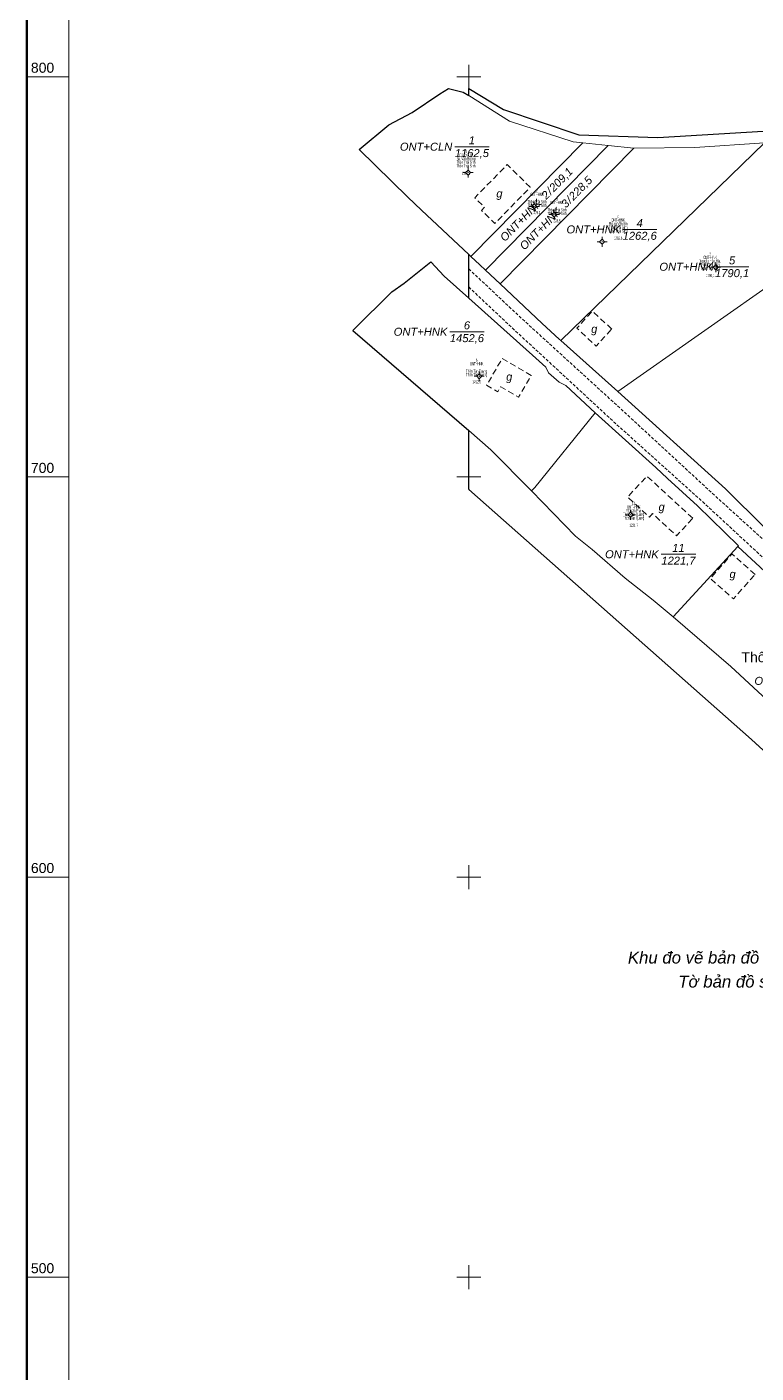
# Model space of a CAD drawing. Header units: metres. Extents: x 595890 to 596620, y 2284254 to 2285145.
# Drawn here: x 595889.5 to 596071.9, y 2284476 to 2284812.4 of the extents above; entities that cross this region are included whole.
import ezdxf
from ezdxf.enums import TextEntityAlignment as Align

# ---------------------------------------------------------------- set-up
doc = ezdxf.new("R2010")
doc.units = ezdxf.units.M
doc.header["$MEASUREMENT"] = 0
for name, pattern in [('DGN Style 2', [4.326197, 2.595718, -1.730479]), ('LongDuong25', [2.3, 1.5, -0.8]), ('{Tuong nha}', [2.3, 1.5, -0.8])]:
    doc.linetypes.add(name, pattern=pattern)
for name, color, linetype, lineweight in [('Level 1', 7, 'Continuous', 0), ('Level 10', 7, 'Continuous', 0), ('Level 11', 7, 'Continuous', 0), ('Level 13', 7, 'Continuous', 0), ('Level 14', 7, 'Continuous', 0), ('Level 15', 7, 'Continuous', 0), ('Level 2', 7, 'Continuous', 0), ('Level 22', 7, 'Continuous', 0), ('Level 23', 7, 'Continuous', 0), ('Level 32', 7, 'Continuous', 0), ('Level 4', 7, 'Continuous', 0), ('Level 48', 7, 'Continuous', 0), ('Level 53', 7, 'Continuous', 0), ('Level 62', 7, 'Continuous', 0), ('Level 63', 7, 'Continuous', 0)]:
    doc.layers.add(name, color=color, linetype=linetype, lineweight=lineweight)
doc.styles.add('Style-Arial', font='arial.ttf')
doc.styles.add('Style-Arial IF', font='ariali.ttf')

# ---------------------------------------------------------------- blocks, each defined once
blk = doc.blocks.new('1c')
at = {"layer": 'Level 48', "color": 7, "linetype": 'Continuous', "lineweight": 0, "insert": (0, 2.500002), "char_height": 2.999999, "attachment_point": 5, "line_spacing_factor": 1.200001, "style": 'Style-Arial IF'}
blk.add_mtext('Khu đo vẽ bản đồ tỷ lệ 1/2000\\PTờ bản đồ số 40', dxfattribs=at)
blk = doc.blocks.new('N_THUA')
at = {"layer": 'Level 13', "color": 7, "linetype": 'Continuous', "lineweight": 0}
blk.add_line((0.930172, 0), (9.520172, 0), dxfattribs=at)
at = {"layer": 'Level 13', "color": 7, "linetype": 'Continuous', "lineweight": 0, "style": 'Style-Arial IF'}
blk.add_text('1', height=2, dxfattribs=at).set_placement((5.225172, 1.6), align=Align.MIDDLE_CENTER)
at = {"layer": 'Level 2', "color": 7, "linetype": 'Continuous', "lineweight": 0, "style": 'Style-Arial IF'}
blk.add_text('ONT+CLN', height=2, dxfattribs=at).set_placement((0.330172, 0), align=Align.MIDDLE_RIGHT)
at = {"layer": 'Level 4', "color": 7, "linetype": 'Continuous', "lineweight": 0, "style": 'Style-Arial IF'}
blk.add_text('1162,5', height=2, dxfattribs=at).set_placement((5.225172, -1.6), align=Align.MIDDLE_CENTER)
blk = doc.blocks.new('N_THUA_1')
at = {"layer": 'Level 13', "color": 7, "linetype": 'Continuous', "lineweight": 0, "style": 'Style-Arial IF'}
blk.add_text('/', height=2, rotation=45.450931, dxfattribs=at).set_placement((3.104178, 3.153428), align=Align.MIDDLE_CENTER)
blk.add_text('2', height=2, rotation=45.450931, dxfattribs=at).set_placement((2.701155, 2.74401), align=Align.MIDDLE_RIGHT)
at = {"layer": 'Level 2', "color": 7, "linetype": 'Continuous', "lineweight": 0, "style": 'Style-Arial IF'}
blk.add_text('ONT+HNK ', height=2, rotation=45.450931, dxfattribs=at).set_placement((1.201254, 1.220313), align=Align.MIDDLE_RIGHT)
at = {"layer": 'Level 4', "color": 7, "linetype": 'Continuous', "lineweight": 0, "style": 'Style-Arial IF'}
blk.add_text('209,1', height=2, rotation=45.450931, dxfattribs=at).set_placement((3.507201, 3.562845), align=Align.MIDDLE_LEFT)
blk = doc.blocks.new('N_THUA_2')
at = {"layer": 'Level 13', "color": 7, "linetype": 'Continuous', "lineweight": 0, "style": 'Style-Arial IF'}
blk.add_text('/', height=2, rotation=45.450774, dxfattribs=at).set_placement((3.00807, 3.055778), align=Align.MIDDLE_CENTER)
blk.add_text('3', height=2, rotation=45.450774, dxfattribs=at).set_placement((2.605046, 2.646362), align=Align.MIDDLE_RIGHT)
at = {"layer": 'Level 2', "color": 7, "linetype": 'Continuous', "lineweight": 0, "style": 'Style-Arial IF'}
blk.add_text('ONT+HNK ', height=2, rotation=45.450774, dxfattribs=at).set_placement((1.114962, 1.132645), align=Align.MIDDLE_RIGHT)
at = {"layer": 'Level 4', "color": 7, "linetype": 'Continuous', "lineweight": 0, "style": 'Style-Arial IF'}
blk.add_text('228,5', height=2, rotation=45.450774, dxfattribs=at).set_placement((3.411094, 3.465195), align=Align.MIDDLE_LEFT)
blk = doc.blocks.new('N_THUA_3')
at = {"layer": 'Level 13', "color": 7, "linetype": 'Continuous', "lineweight": 0}
blk.add_line((1.125046, 0), (9.700046, 0), dxfattribs=at)
at = {"layer": 'Level 13', "color": 7, "linetype": 'Continuous', "lineweight": 0, "style": 'Style-Arial IF'}
blk.add_text('4', height=2, dxfattribs=at).set_placement((5.412546, 1.6), align=Align.MIDDLE_CENTER)
at = {"layer": 'Level 2', "color": 7, "linetype": 'Continuous', "lineweight": 0, "style": 'Style-Arial IF'}
blk.add_text('ONT+HNK', height=2, dxfattribs=at).set_placement((0.525046, 0), align=Align.MIDDLE_RIGHT)
at = {"layer": 'Level 4', "color": 7, "linetype": 'Continuous', "lineweight": 0, "style": 'Style-Arial IF'}
blk.add_text('1262,6', height=2, dxfattribs=at).set_placement((5.412546, -1.6), align=Align.MIDDLE_CENTER)
blk = doc.blocks.new('N_THUA_4')
at = {"layer": 'Level 13', "color": 7, "linetype": 'Continuous', "lineweight": 0}
blk.add_line((1.330688, 0), (9.658688, 0), dxfattribs=at)
at = {"layer": 'Level 13', "color": 7, "linetype": 'Continuous', "lineweight": 0, "style": 'Style-Arial IF'}
blk.add_text('5', height=2, dxfattribs=at).set_placement((5.494688, 1.6), align=Align.MIDDLE_CENTER)
at = {"layer": 'Level 2', "color": 7, "linetype": 'Continuous', "lineweight": 0, "style": 'Style-Arial IF'}
blk.add_text('ONT+HNK', height=2, dxfattribs=at).set_placement((0.730688, 0), align=Align.MIDDLE_RIGHT)
at = {"layer": 'Level 4', "color": 7, "linetype": 'Continuous', "lineweight": 0, "style": 'Style-Arial IF'}
blk.add_text('1790,1', height=2, dxfattribs=at).set_placement((5.494688, -1.6), align=Align.MIDDLE_CENTER)
blk = doc.blocks.new('N_THUA_5')
at = {"layer": 'Level 13', "color": 7, "linetype": 'Continuous', "lineweight": 0}
blk.add_line((1.140988, 0), (9.716988, 0), dxfattribs=at)
at = {"layer": 'Level 13', "color": 7, "linetype": 'Continuous', "lineweight": 0, "style": 'Style-Arial IF'}
blk.add_text('6', height=2, dxfattribs=at).set_placement((5.428988, 1.6), align=Align.MIDDLE_CENTER)
at = {"layer": 'Level 2', "color": 7, "linetype": 'Continuous', "lineweight": 0, "style": 'Style-Arial IF'}
blk.add_text('ONT+HNK', height=2, dxfattribs=at).set_placement((0.540988, 0), align=Align.MIDDLE_RIGHT)
at = {"layer": 'Level 4', "color": 7, "linetype": 'Continuous', "lineweight": 0, "style": 'Style-Arial IF'}
blk.add_text('1452,6', height=2, dxfattribs=at).set_placement((5.428988, -1.6), align=Align.MIDDLE_CENTER)
blk = doc.blocks.new('N_THUA_10')
at = {"layer": 'Level 13', "color": 7, "linetype": 'Continuous', "lineweight": 0}
blk.add_line((1.407854, 0), (10.061854, 0), dxfattribs=at)
at = {"layer": 'Level 13', "color": 7, "linetype": 'Continuous', "lineweight": 0, "style": 'Style-Arial IF'}
blk.add_text('11', height=2, dxfattribs=at).set_placement((5.734854, 1.6), align=Align.MIDDLE_CENTER)
at = {"layer": 'Level 2', "color": 7, "linetype": 'Continuous', "lineweight": 0, "style": 'Style-Arial IF'}
blk.add_text('ONT+HNK', height=2, dxfattribs=at).set_placement((0.807854, 0), align=Align.MIDDLE_RIGHT)
at = {"layer": 'Level 4', "color": 7, "linetype": 'Continuous', "lineweight": 0, "style": 'Style-Arial IF'}
blk.add_text('1221,7', height=2, dxfattribs=at).set_placement((5.734854, -1.6), align=Align.MIDDLE_CENTER)
blk = doc.blocks.new('N_THUA_14')
at = {"layer": 'Level 13', "color": 7, "linetype": 'Continuous', "lineweight": 0}
blk.add_line((1.565746, 0), (10.095746, 0), dxfattribs=at)
at = {"layer": 'Level 13', "color": 7, "linetype": 'Continuous', "lineweight": 0, "style": 'Style-Arial IF'}
blk.add_text('15', height=2, dxfattribs=at).set_placement((5.830746, 1.6), align=Align.MIDDLE_CENTER)
at = {"layer": 'Level 2', "color": 7, "linetype": 'Continuous', "lineweight": 0, "style": 'Style-Arial IF'}
blk.add_text('ONT+HNK', height=2, dxfattribs=at).set_placement((0.965746, 0), align=Align.MIDDLE_RIGHT)
at = {"layer": 'Level 4', "color": 7, "linetype": 'Continuous', "lineweight": 0, "style": 'Style-Arial IF'}
blk.add_text('1063,9', height=2, dxfattribs=at).set_placement((5.830746, -1.6), align=Align.MIDDLE_CENTER)
blk = doc.blocks.new('CENTRD')
at = {"layer": 'Level 11', "linetype": 'Continuous', "lineweight": 0}
h = blk.add_hatch(color=7, dxfattribs=at)
edge = h.paths.add_edge_path()
edge.add_arc((0, 0), 1.5, 0, 360)
at = {"layer": 'Level 11', "color": 7, "linetype": 'Continuous', "lineweight": 0}
for p, q in [((-6.25, 0), (-12.5, 0)), ((0, 6.25), (-6.25, 0)), ((-6.25, 0), (0, -6.25)), ((0, 12.5), (0, 6.25)), ((6.25, 0), (0, 6.25)), ((0, -6.25), (6.25, 0)), ((12.5, 0), (6.25, 0)), ((0, -6.25), (0, -12.5))]:
    blk.add_line(p, q, dxfattribs=at)

msp = doc.modelspace()

# ---------------------------------------------------------------- linework, layer by layer
at = {"layer": 'Level 1', "color": 7, "linetype": 'DGN Style 2', "lineweight": 0}
for p, q in [((596000, 2284795.283), (596000, 2284797.04)), ((596000, 2284744.67), (596000, 2284755.588)), ((596000, 2284696.916), (596000, 2284711.558))]:
    msp.add_line(p, q, dxfattribs=at)
at = {"layer": 'Level 10', "color": 7, "linetype": 'Continuous', "lineweight": 0}
for p, q in [((596000.542, 2284755.079), (596028.527, 2284783.508)), ((596004.186, 2284751.655), (596034.892, 2284782.848)), ((596007.83, 2284748.232), (596041.256, 2284782.188)), ((596023.036, 2284734.052), (596073.964, 2284783.493)), ((596037.308, 2284721.31), (596098.338, 2284764.126)), ((596051.102, 2284665.055), (596067.281, 2284682.616))]:
    msp.add_line(p, q, dxfattribs=at)
at = {"layer": 'Level 10', "color": 7, "linetype": 'Continuous', "lineweight": 0, "flags": 128}
for points in [[(595972.571, 2284781.854), (595980.036, 2284788.019), (595985.845, 2284791.058), (595992.781, 2284795.747), (595994.967, 2284797.021), (595998.61, 2284796.151), (596000, 2284795.283)], [(595971.004, 2284736.619), (595971.267, 2284736.844), (595980.807, 2284746.223), (595983.856, 2284748.447), (595990.497, 2284753.751)], [(596015.657, 2284696.518), (596016.525, 2284697.309), (596031.621, 2284716.039)]]:
    msp.add_lwpolyline(points, dxfattribs=at)
at = {"layer": 'Level 14', "color": 7, "linetype": '{Tuong nha}', "lineweight": 0, "flags": 128}
for points in [[(596015.385, 2284772.385), (596009.61, 2284778.031), (596001.535, 2284769.772), (596003.967, 2284767.394), (596003.19, 2284766.599), (596006.533, 2284763.331), (596015.385, 2284772.385)], [(596035.772, 2284736.946), (596030.933, 2284741.397), (596027.021, 2284737.144), (596031.86, 2284732.693), (596035.772, 2284736.946)], [(596015.643, 2284725.352), (596008.399, 2284729.611), (596004.477, 2284722.94), (596007.28, 2284721.291), (596007.998, 2284722.512), (596012.438, 2284719.901), (596015.643, 2284725.352)], [(596056.015, 2284689.674), (596044.564, 2284700.198), (596039.749, 2284694.959), (596045.187, 2284689.961), (596045.972, 2284690.815), (596051.985, 2284685.289), (596056.015, 2284689.674)], [(596071.601, 2284675.639), (596065.839, 2284680.73), (596060.422, 2284674.6), (596066.185, 2284669.508), (596071.601, 2284675.639)]]:
    msp.add_lwpolyline(points, dxfattribs=at)
at = {"layer": 'Level 22', "color": 1, "linetype": 'LongDuong25', "lineweight": 0, "ltscale": 0.5, "flags": 128}
for points in [[(596000, 2284751.986), (596012.563, 2284740.212), (596039.057, 2284716.059), (596061.605, 2284695.275), (596091.246, 2284668.4), (596115.252, 2284646.307), (596119.106, 2284642.76), (596136.894, 2284625.128), (596160.312, 2284602.746), (596188.983, 2284574.278), (596217.001, 2284547.646), (596235.192, 2284531.586), (596264.146, 2284504.789), (596269.205, 2284500)], [(596000, 2284747.454), (596009.193, 2284738.782), (596036.424, 2284713.612), (596058.6, 2284693.684), (596088.823, 2284665.744), (596112.701, 2284643.651), (596116.812, 2284639.847), (596134.212, 2284623.088), (596157.067, 2284600.882), (596185.742, 2284572.893), (596214.907, 2284545.173), (596233.444, 2284528.756), (596261.796, 2284502.625), (596264.556, 2284500)]]:
    msp.add_lwpolyline(points, dxfattribs=at)
at = {"layer": 'Level 23', "color": 30, "linetype": 'Continuous', "lineweight": 0}
for p, q in [((596028.527, 2284783.508), (596034.892, 2284782.848)), ((596034.892, 2284782.848), (596041.256, 2284782.188)), ((596000, 2284755.588), (596000.542, 2284755.079)), ((596004.186, 2284751.655), (596007.83, 2284748.232)), ((596023.036, 2284734.052), (596037.308, 2284721.31))]:
    msp.add_line(p, q, dxfattribs=at)
at = {"layer": 'Level 23', "color": 30, "linetype": 'Continuous', "lineweight": 0, "flags": 128}
for points in [[(596000, 2284797.04), (596008.719, 2284791.826), (596027.5, 2284785.472), (596047.317, 2284784.829), (596073.668, 2284786.383), (596078.491, 2284785.053), (596092.899, 2284773.101), (596127.992, 2284745.692), (596143.28, 2284733.165), (596171.68, 2284709.892), (596187.345, 2284697.055), (596201.538, 2284685.425), (596228.495, 2284660.127), (596251.364, 2284640.564), (596288.425, 2284612.467), (596310.063, 2284595.53), (596327.095, 2284581.541), (596330.737, 2284579.558), (596350.543, 2284562.722), (596377.348, 2284540.848), (596402.177, 2284520.586), (596422.422, 2284504.4), (596427.393, 2284500)], [(596000, 2284795.283), (596010.185, 2284788.923), (596026.13, 2284783.756), (596028.527, 2284783.508)], [(595972.571, 2284781.854), (595984.807, 2284769.862), (595988.224, 2284766.652), (596000, 2284755.588)], [(596041.256, 2284782.188), (596056.581, 2284782.277), (596073.964, 2284783.493)], [(596000.542, 2284755.079), (596002.8, 2284752.957), (596004.186, 2284751.655)], [(595990.497, 2284753.751), (595993.868, 2284750.127), (596000, 2284744.67)], [(596007.83, 2284748.232), (596018.396, 2284738.305), (596022.614, 2284734.408), (596023.036, 2284734.052)], [(596000, 2284744.67), (596015.971, 2284730.457), (596019.252, 2284727.458), (596019.911, 2284726.036), (596022.641, 2284723.67), (596024.305, 2284722.827), (596031.621, 2284716.039)], [(596037.308, 2284721.31), (596064.207, 2284697.024), (596074.019, 2284687.302)], [(596031.621, 2284716.039), (596046.822, 2284702.337), (596049.693, 2284699.605), (596057.224, 2284692.729), (596067.451, 2284682.78), (596067.281, 2284682.616)], [(596067.281, 2284682.616), (596088.57, 2284662.928), (596088.85, 2284663.194), (596089.478, 2284662.624), (596100.505, 2284652.261)]]:
    msp.add_lwpolyline(points, dxfattribs=at)
at = {"layer": 'Level 32', "color": 3, "linetype": 'Continuous', "lineweight": 0}
msp.add_line((595971.004, 2284736.619), (596000, 2284711.558), dxfattribs=at)
at = {"layer": 'Level 32', "color": 3, "linetype": 'Continuous', "lineweight": 0, "flags": 128}
for points in [[(596000, 2284711.558), (596005.517, 2284706.79), (596015.657, 2284696.518)], [(596000, 2284696.916), (596000.041, 2284696.879), (596070.723, 2284634.39), (596096.106, 2284611.153), (596098.731, 2284607.346), (596103.606, 2284601.717), (596124.927, 2284581.398), (596153.782, 2284555.404), (596197.258, 2284514.352), (596212.248, 2284500)], [(596015.657, 2284696.518), (596026.684, 2284685.209), (596030.896, 2284681.845), (596039.121, 2284674.705), (596046.098, 2284669.204), (596051.102, 2284665.055)], [(596051.102, 2284665.055), (596065.547, 2284652.634), (596076.855, 2284642.153), (596084.759, 2284634.376)]]:
    msp.add_lwpolyline(points, dxfattribs=at)
at = {"layer": 'Level 62', "color": 1, "linetype": 'Continuous', "lineweight": 30}
for p, q in [((595985.845, 2284791.058), (595992.781, 2284795.747)), ((595992.781, 2284795.747), (595994.967, 2284797.021)), ((595994.967, 2284797.021), (595998.61, 2284796.151)), ((595998.61, 2284796.151), (596000, 2284795.283)), ((596000, 2284797.04), (596008.719, 2284791.826)), ((596000, 2284795.283), (596000, 2284797.04)), ((595980.036, 2284788.019), (595985.845, 2284791.058)), ((596008.719, 2284791.826), (596027.5, 2284785.472)), ((595972.571, 2284781.854), (595980.036, 2284788.019)), ((596027.5, 2284785.472), (596047.317, 2284784.829)), ((596047.317, 2284784.829), (596073.668, 2284786.383)), ((595972.571, 2284781.854), (595984.807, 2284769.862)), ((595984.807, 2284769.862), (595988.224, 2284766.652)), ((595988.224, 2284766.652), (596000, 2284755.588)), ((596000, 2284744.67), (596000, 2284755.588)), ((595983.856, 2284748.447), (595990.497, 2284753.751)), ((595990.497, 2284753.751), (595993.868, 2284750.127)), ((595980.807, 2284746.223), (595983.856, 2284748.447)), ((595993.868, 2284750.127), (596000, 2284744.67)), ((595971.267, 2284736.844), (595980.807, 2284746.223)), ((595971.004, 2284736.619), (595971.267, 2284736.844)), ((595971.004, 2284736.619), (596000, 2284711.558)), ((596000, 2284696.916), (596000, 2284711.558)), ((596000, 2284696.916), (596000.041, 2284696.879)), ((596000.041, 2284696.879), (596070.723, 2284634.39)), ((596070.723, 2284634.39), (596096.106, 2284611.153))]:
    msp.add_line(p, q, dxfattribs=at)
at = {"layer": 'Level 63', "color": 7, "linetype": 'Continuous', "lineweight": 0}
for p, q in [((596000, 2284797), (596000, 2284803)), ((595900, 2284800), (595889.5, 2284800)), ((595997, 2284800), (596003, 2284800)), ((596000, 2284697), (596000, 2284703)), ((595900, 2284700), (595889.5, 2284700)), ((595997, 2284700), (596003, 2284700)), ((596000, 2284597), (596000, 2284603)), ((595900, 2284600), (595889.5, 2284600)), ((595997, 2284600), (596003, 2284600)), ((596000, 2284497), (596000, 2284503)), ((595900, 2284500), (595889.5, 2284500)), ((595997, 2284500), (596003, 2284500))]:
    msp.add_line(p, q, dxfattribs=at)
at = {"layer": 'Level 63', "color": 7, "linetype": 'Continuous', "lineweight": 80, "flags": 128}
msp.add_lwpolyline([(595889.5, 2285110.5), (596610.5, 2285110.5), (596610.5, 2284389.5), (595889.5, 2284389.5), (595889.5, 2285110.5)], dxfattribs=at)
at = {"layer": 'Level 63', "color": 7, "linetype": 'Continuous', "lineweight": 0, "flags": 128}
msp.add_lwpolyline([(595900, 2285100), (596600, 2285100), (596600, 2284400), (595900, 2284400), (595900, 2285100)], dxfattribs=at)

# ---------------------------------------------------------------- block references
at = {"layer": 'Level 11', "color": 7, "linetype": 'Continuous', "lineweight": 0, "xscale": 0.1, "yscale": 0.1, "zscale": 0.1}
for p in [(595999.84, 2284776.05), (596016.36, 2284767.58), (596021.36, 2284765.54), (596033.35, 2284758.77), (596061.78, 2284752.4), (596002.62, 2284725.13), (596040.47, 2284690.55)]:
    msp.add_blockref('CENTRD', p, dxfattribs=at)
at = {"layer": 'Level 2', "color": 7, "linetype": 'Continuous', "lineweight": 0}
for name, p in [('N_THUA', (595995.561723, 2284782.516469)), ('N_THUA_1', (596017.075433, 2284768.256737)), ('N_THUA_2', (596022.076421, 2284766.216371)), ('N_THUA_3', (596037.349561, 2284761.845822)), ('N_THUA_4', (596060.373084, 2284752.516803)), ('N_THUA_5', (595994.121408, 2284736.269838)), ('N_THUA_10', (596046.712469, 2284680.65987)), ('N_THUA_14', (596083.910034, 2284649.02505))]:
    msp.add_blockref(name, p, dxfattribs=at)
at = {"layer": 'Level 48', "color": 7, "linetype": 'Continuous', "lineweight": 0}
msp.add_blockref('1c', (596067.646885, 2284574.360444), dxfattribs=at)

# ---------------------------------------------------------------- texts
at = {"layer": 'Level 15', "color": 7, "linetype": 'Continuous', "lineweight": 0, "char_height": 2, "attachment_point": 5, "line_spacing_factor": 0.6, "style": 'Style-Arial IF'}
for insert in [(596007.67012, 2284770.513804), (596031.386503, 2284736.676787), (596010.126461, 2284724.743887), (596048.245795, 2284692.197133), (596065.992934, 2284675.418239)]:
    msp.add_mtext('g', dxfattribs=dict(at, insert=insert))
at = {"layer": 'Level 48', "color": 7, "linetype": 'Continuous', "lineweight": 0, "style": 'Style-Arial'}
msp.add_text('Thôn Tân Quang', height=2.5, dxfattribs=at).set_placement((596081.422312, 2284654.940535), align=Align.MIDDLE_CENTER)
at = {"layer": 'Level 53', "color": 6, "linetype": 'Continuous', "lineweight": 0, "char_height": 0.8, "attachment_point": 5, "style": 'Style-Arial'}
for s, insert, line_spacing_factor in [('\\H1x;\\W0.5;1\\PONT+CLN\\PBùi Văn Roỏng\\PThôn Thái Sinh\\PThôn Thái Sinh \\P \\P1162,5\\P ', (595999.315938, 2284778.104661), 0.682578), ('\\H1x;\\W0.5;2\\PONT+HNK\\P \\PThôn Thái Sinh\\PThôn Thái Sinh \\P \\P209,1\\P ', (596017.075433, 2284768.256737), 0.682578), ('\\H1x;\\W0.5;3\\PONT+HNK\\P \\PThôn Thái Sinh\\PThôn Thái Sinh \\P \\P228,5\\P ', (596022.076421, 2284766.216371), 0.682578), ('\\H1x;\\W0.5;4\\PONT+HNK\\PPhùng Văn Sìn\\PThôn Thái Sinh\\PThôn Thái Sinh \\P \\P1262,6\\P ', (596037.349561, 2284761.845822), 0.682578), ('\\H1x;\\W0.5;5\\PONT+HNK\\PNguyễn Hữu Hậu\\PThôn Thái Sinh\\PThôn Thái Sinh \\P \\P1790,1\\P ', (596060.373084, 2284752.516803), 0.681468), ('\\H1x;\\W0.5;6\\PONT+HNK\\P \\PThôn Tân Quang\\PThôn Tân Quang \\P \\P1452,6\\P ', (596001.971132, 2284725.921894), 0.682578), ('\\H1x;\\W0.5;11\\PONT+HNK\\PVũ Văn Pha\\PThôn Tân Quang\\PThôn Tân Quang \\P \\P1221,7\\P ', (596041.251792, 2284690.112736), 0.682578)]:
    msp.add_mtext(s, dxfattribs=dict(at, insert=insert, line_spacing_factor=line_spacing_factor))
at = {"layer": 'Level 63', "color": 7, "linetype": 'Continuous', "lineweight": 0, "style": 'Style-Arial'}
for s, p in [('800', (595890.5, 2284801)), ('700', (595890.5, 2284701)), ('600', (595890.5, 2284601)), ('500', (595890.5, 2284501))]:
    msp.add_text(s, height=2.5, dxfattribs=at).set_placement(p)

doc.saveas('drawing.dxf')
